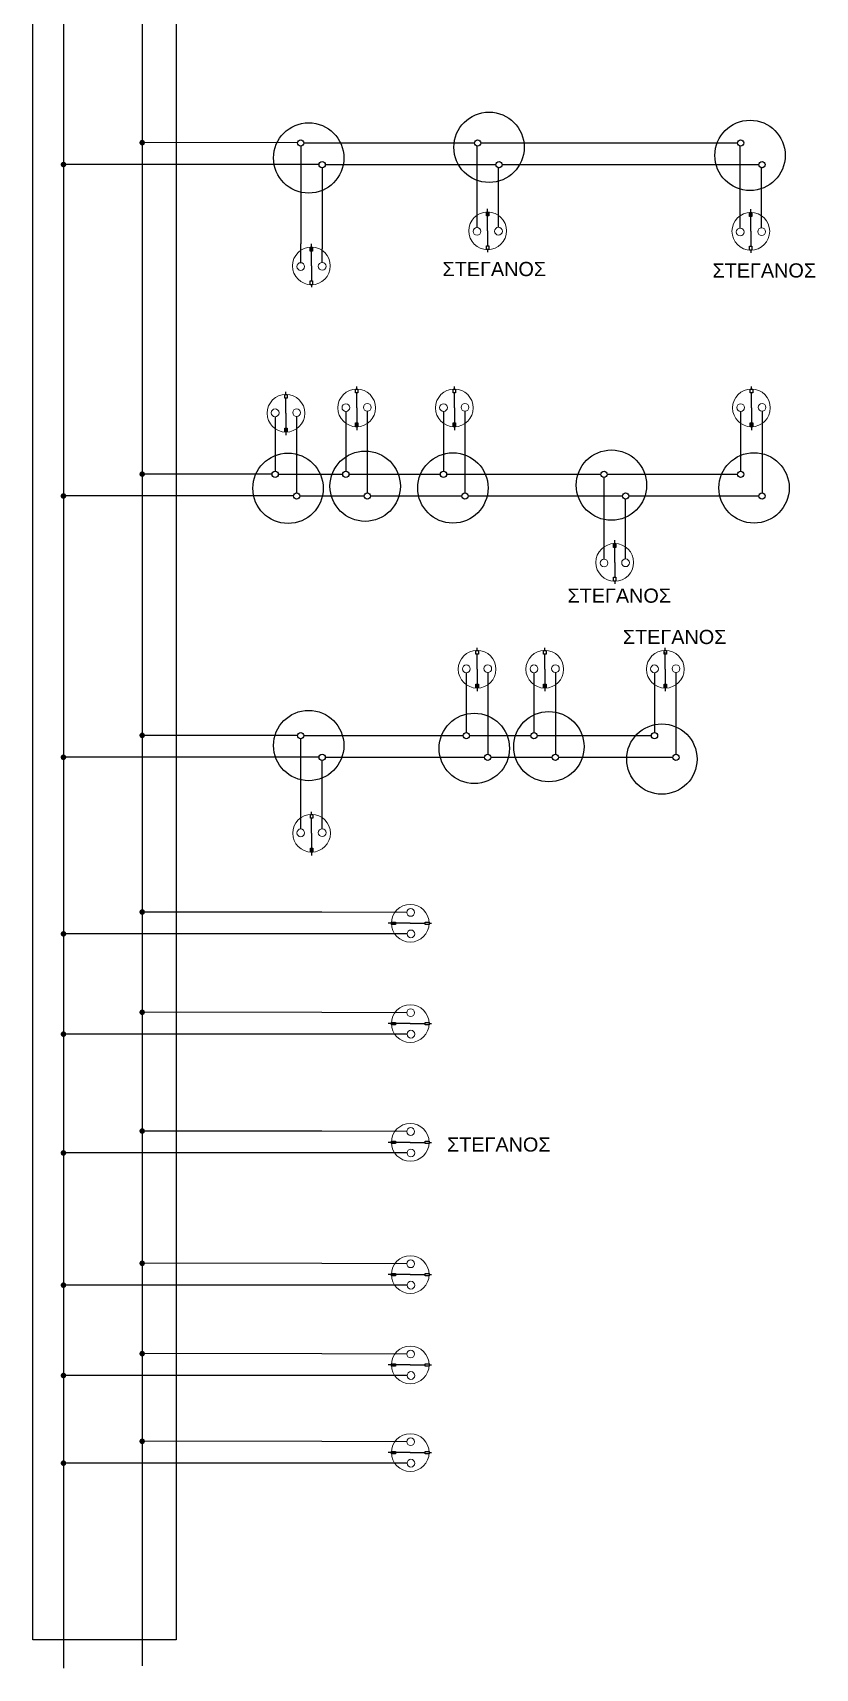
# Model space of a CAD drawing. Header units: millimetres. Extents: x 7471872 to 14943722, y 8344308 to 16688757.
# Drawn here: x 7471943.65 to 7471963.56, y 8344308.4 to 8344350.03 of the extents above; entities that cross this region are included whole.
import ezdxf

# ---------------------------------------------------------------- set-up
doc = ezdxf.new("R2010")
doc.units = ezdxf.units.MM
doc.layers.add('BUILD_FL001_USER', color=2, linetype='Continuous')
doc.styles.get("Standard").update_dxf_attribs({"font": 'arial.ttf'})
pattern_1 = [(0, (0, 0), (0, 6.985), [5.08, -1.905]), (90, (0, 0), (-6.985, 4e-16), [5.08, -1.905])]

msp = doc.modelspace()

# ---------------------------------------------------------------- hatches: boundary and pattern name
at = {"true_color": 0x000000}
h = msp.add_hatch(dxfattribs=at)
h.set_pattern_fill('ANGLE', color=18)
h.set_pattern_definition(pattern_1)
h.paths.add_polyline_path([(7471951.825, 8344330.063), (7471951.825, 8344330.003), (7471951.922, 8344330.003), (7471951.922, 8344330.063)])
h.paths.add_polyline_path([(7471953.733, 8344327.395), (7471953.635, 8344327.395), (7471953.635, 8344327.334), (7471953.733, 8344327.334)])
h.paths.add_polyline_path([(7471959.776, 8344334.308), (7471959.715, 8344334.308), (7471959.715, 8344334.211), (7471959.776, 8344334.211)])
h.paths.add_polyline_path([(7471956.71, 8344334.308), (7471956.649, 8344334.308), (7471956.649, 8344334.211), (7471956.71, 8344334.211)])
h.paths.add_polyline_path([(7471954.927, 8344334.211), (7471954.988, 8344334.211), (7471954.988, 8344334.308), (7471954.927, 8344334.308)])
h.paths.add_polyline_path([(7471958.486, 8344336.17), (7471958.425, 8344336.17), (7471958.425, 8344336.072), (7471958.486, 8344336.072)])
h.paths.add_polyline_path([(7471961.969, 8344340.958), (7471961.908, 8344340.958), (7471961.908, 8344340.861), (7471961.969, 8344340.861)])
h.paths.add_polyline_path([(7471954.347, 8344340.861), (7471954.408, 8344340.861), (7471954.408, 8344340.958), (7471954.347, 8344340.958)])
h.paths.add_polyline_path([(7471950.063, 8344340.726), (7471950.124, 8344340.726), (7471950.124, 8344340.824), (7471950.063, 8344340.824)])
h.paths.add_polyline_path([(7471951.862, 8344340.861), (7471951.923, 8344340.861), (7471951.923, 8344340.958), (7471951.862, 8344340.958)])
h.paths.add_polyline_path([(7471950.767, 8344343.715), (7471950.706, 8344343.715), (7471950.706, 8344343.617), (7471950.767, 8344343.617)])
h.paths.add_polyline_path([(7471955.192, 8344344.511), (7471955.253, 8344344.511), (7471955.253, 8344344.608), (7471955.192, 8344344.608)])
h.paths.add_polyline_path([(7471961.889, 8344344.498), (7471961.95, 8344344.498), (7471961.95, 8344344.596), (7471961.889, 8344344.596)])
h.paths.add_polyline_path([(7471949.656, 8344353.637), (7471949.656, 8344353.698), (7471949.559, 8344353.698), (7471949.559, 8344353.637)])
h.paths.add_polyline_path([(7471953.118, 8344354.278), (7471953.118, 8344354.181), (7471953.179, 8344354.181), (7471953.179, 8344354.278)])
h.paths.add_polyline_path([(7471955.276, 8344354.278), (7471955.215, 8344354.278), (7471955.215, 8344354.181), (7471955.276, 8344354.181)])
h.paths.add_polyline_path([(7471959.776, 8344354.278), (7471959.715, 8344354.278), (7471959.715, 8344354.181), (7471959.776, 8344354.181)])
h.paths.add_polyline_path([(7471961.969, 8344354.278), (7471961.908, 8344354.278), (7471961.908, 8344354.181), (7471961.969, 8344354.181)])
h.paths.add_polyline_path([(7471961.969, 8344358.743), (7471961.908, 8344358.743), (7471961.908, 8344358.645), (7471961.969, 8344358.645)])
h.paths.add_polyline_path([(7471958.433, 8344358.645), (7471958.494, 8344358.645), (7471958.494, 8344358.743), (7471958.433, 8344358.743)])
h.paths.add_polyline_path([(7471956.426, 8344358.743), (7471956.365, 8344358.743), (7471956.365, 8344358.645), (7471956.426, 8344358.645)])
h.paths.add_polyline_path([(7471954.268, 8344358.645), (7471954.329, 8344358.645), (7471954.329, 8344358.743), (7471954.268, 8344358.743)])
h.paths.add_polyline_path([(7471951.925, 8344358.608), (7471951.864, 8344358.608), (7471951.864, 8344358.511), (7471951.925, 8344358.511)])
h = msp.add_hatch(color=18, dxfattribs=at)
h.dxf.hatch_style = 1
h.paths.add_polyline_path([(7471955.193, 8344345.368), (7471955.253, 8344345.368), (7471955.253, 8344345.465), (7471955.193, 8344345.465)])
h = msp.add_hatch(color=18, dxfattribs=at)
h.dxf.hatch_style = 1
h.paths.add_polyline_path([(7471961.89, 8344345.355), (7471961.95, 8344345.355), (7471961.95, 8344345.453), (7471961.89, 8344345.453)])
h = msp.add_hatch(dxfattribs=at)
h.set_pattern_fill('ANGLE', color=18)
h.set_pattern_definition([(0, (29.152, -3.7885), (0, 6.985), [5.08, -1.905]), (90, (29.152, -3.7885), (-6.985, 4e-16), [5.08, -1.905])])
h.paths.add_polyline_path([(7471962.018, 8344345.127), (7471961.957, 8344345.127), (7471961.957, 8344345.03), (7471962.018, 8344345.03)])
h = msp.add_hatch(color=18, dxfattribs=at)
h.dxf.hatch_style = 1
h.paths.add_polyline_path([(7471950.707, 8344344.474), (7471950.768, 8344344.474), (7471950.768, 8344344.572), (7471950.707, 8344344.572)])
h = msp.add_hatch(dxfattribs=at)
h.set_pattern_fill('ANGLE', color=18, angle=180)
h.set_pattern_definition([(180, (14943890.77, 16688693.6224), (-9e-16, -6.985), [5.08, -1.905]), (270, (14943890.77, 16688693.6224), (6.985, -1e-15), [5.08, -1.905])])
h.paths.add_polyline_path([(7471955.192, 8344344.511), (7471955.253, 8344344.511), (7471955.253, 8344344.608), (7471955.192, 8344344.608)])
h = msp.add_hatch(dxfattribs=at)
h.set_pattern_fill('ANGLE', color=18, angle=180)
h.set_pattern_definition([(180, (14943897.467, 16688693.61), (-9e-16, -6.985), [5.08, -1.905]), (270, (14943897.467, 16688693.61), (6.985, -1e-15), [5.08, -1.905])])
h.paths.add_polyline_path([(7471961.889, 8344344.498), (7471961.95, 8344344.498), (7471961.95, 8344344.596), (7471961.889, 8344344.596)])
h = msp.add_hatch(dxfattribs=at)
h.set_pattern_fill('ANGLE', color=18)
h.set_pattern_definition(pattern_1)
h.paths.add_polyline_path([(7471961.95, 8344344.596), (7471961.889, 8344344.596), (7471961.889, 8344344.498), (7471961.95, 8344344.498)])
h = msp.add_hatch(dxfattribs=at)
h.set_pattern_fill('ANGLE', color=18, angle=180)
h.set_pattern_definition([(180, (14943861.322, 16688730.9484), (-3e-15, -6.985), [5.08, -1.905]), (270, (14943861.322, 16688730.9484), (6.985, -3e-15), [5.08, -1.905])])
h.paths.add_polyline_path([(7471950.706, 8344343.715), (7471950.706, 8344343.617), (7471950.767, 8344343.617), (7471950.767, 8344343.715)])
h = msp.add_hatch(dxfattribs=at)
h.set_pattern_fill('ANGLE', color=18)
h.set_pattern_definition([(0, (39.001, -53.332), (0, 6.985), [5.08, -1.905]), (90, (39.001, -53.332), (-6.985, 4e-16), [5.08, -1.905])])
h.paths.add_polyline_path([(7471950.124, 8344340.726), (7471950.124, 8344340.824), (7471950.063, 8344340.824), (7471950.063, 8344340.726)])
h = msp.add_hatch(dxfattribs=at)
h.set_pattern_fill('ANGLE', color=18)
h.set_pattern_definition([(0, (10.9774, -19.8385), (0, 6.985), [5.08, -1.905]), (90, (10.9774, -19.8385), (-6.985, 4e-16), [5.08, -1.905])])
h.paths.add_polyline_path([(7471951.923, 8344340.861), (7471951.923, 8344340.958), (7471951.862, 8344340.958), (7471951.862, 8344340.861)])
h = msp.add_hatch(dxfattribs=at)
h.set_pattern_fill('ANGLE', color=18)
h.set_pattern_definition([(0, (14.073, -19.759), (0, 6.985), [5.08, -1.905]), (90, (14.073, -19.759), (-6.985, 4e-16), [5.08, -1.905])])
h.paths.add_polyline_path([(7471954.408, 8344340.958), (7471954.347, 8344340.958), (7471954.347, 8344340.861), (7471954.408, 8344340.861)])
h = msp.add_hatch(dxfattribs=at)
h.set_pattern_fill('ANGLE', color=18)
h.set_pattern_definition([(0, (23.735, -19.6424), (0, 6.985), [5.08, -1.905]), (90, (23.735, -19.6424), (-6.985, 4e-16), [5.08, -1.905])])
h.paths.add_polyline_path([(7471961.969, 8344340.958), (7471961.908, 8344340.958), (7471961.908, 8344340.861), (7471961.969, 8344340.861)])
h = msp.add_hatch(color=18, dxfattribs=at)
h.dxf.hatch_style = 1
h.paths.add_polyline_path([(7471950.123, 8344339.967), (7471950.062, 8344339.967), (7471950.062, 8344339.869), (7471950.123, 8344339.869)])
h = msp.add_hatch(color=18, dxfattribs=at)
h.dxf.hatch_style = 1
h.paths.add_polyline_path([(7471951.922, 8344340.101), (7471951.862, 8344340.101), (7471951.862, 8344340.003), (7471951.922, 8344340.003)])
h = msp.add_hatch(color=18, dxfattribs=at)
h.dxf.hatch_style = 1
h.paths.add_polyline_path([(7471954.407, 8344340.101), (7471954.347, 8344340.101), (7471954.347, 8344340.004), (7471954.407, 8344340.004)])
h = msp.add_hatch(color=18, dxfattribs=at)
h.dxf.hatch_style = 1
h.paths.add_polyline_path([(7471961.968, 8344340.101), (7471961.907, 8344340.101), (7471961.907, 8344340.004), (7471961.968, 8344340.004)])
h = msp.add_hatch(color=18, dxfattribs=at)
h.dxf.hatch_style = 1
h.paths.add_polyline_path([(7471958.426, 8344336.93), (7471958.487, 8344336.93), (7471958.487, 8344337.027), (7471958.426, 8344337.027)])
h = msp.add_hatch(dxfattribs=at)
h.set_pattern_fill('ANGLE', color=18, angle=180)
h.set_pattern_definition([(180, (14943894.412, 16688684.917), (-9e-16, -6.985), [5.08, -1.905]), (270, (14943894.412, 16688684.917), (6.985, -1e-15), [5.08, -1.905])])
h.paths.add_polyline_path([(7471958.425, 8344336.072), (7471958.486, 8344336.072), (7471958.486, 8344336.17), (7471958.425, 8344336.17)])
h = msp.add_hatch(dxfattribs=at)
h.set_pattern_fill('ANGLE', color=18)
h.set_pattern_definition([(0, (14.585, -14.8035), (0, 6.985), [5.08, -1.905]), (90, (14.585, -14.8035), (-6.985, 4e-16), [5.08, -1.905])])
h.paths.add_polyline_path([(7471954.988, 8344334.308), (7471954.927, 8344334.308), (7471954.927, 8344334.211), (7471954.988, 8344334.211)])
h = msp.add_hatch(dxfattribs=at)
h.set_pattern_fill('ANGLE', color=18)
h.set_pattern_definition([(0, (16.917, -14.724), (0, 6.985), [5.08, -1.905]), (90, (16.917, -14.724), (-6.985, 4e-16), [5.08, -1.905])])
h.paths.add_polyline_path([(7471956.71, 8344334.308), (7471956.649, 8344334.308), (7471956.649, 8344334.211), (7471956.71, 8344334.211)])
h = msp.add_hatch(dxfattribs=at)
h.set_pattern_fill('ANGLE', color=18)
h.set_pattern_definition([(0, (21.4125, -14.687), (0, 6.985), [5.08, -1.905]), (90, (21.4125, -14.687), (-6.985, 4e-16), [5.08, -1.905])])
h.paths.add_polyline_path([(7471959.776, 8344334.308), (7471959.715, 8344334.308), (7471959.715, 8344334.211), (7471959.776, 8344334.211)])
h = msp.add_hatch(color=18, dxfattribs=at)
h.dxf.hatch_style = 1
h.paths.add_polyline_path([(7471954.987, 8344333.451), (7471954.927, 8344333.451), (7471954.927, 8344333.354), (7471954.987, 8344333.354)])
h = msp.add_hatch(color=18, dxfattribs=at)
h.dxf.hatch_style = 1
h.paths.add_polyline_path([(7471956.709, 8344333.451), (7471956.649, 8344333.451), (7471956.649, 8344333.354), (7471956.709, 8344333.354)])
h = msp.add_hatch(color=18, dxfattribs=at)
h.dxf.hatch_style = 1
h.paths.add_polyline_path([(7471959.775, 8344333.451), (7471959.715, 8344333.451), (7471959.715, 8344333.354), (7471959.775, 8344333.354)])
h = msp.add_hatch(dxfattribs=at)
h.set_pattern_fill('ANGLE', color=18, angle=270)
h.set_pattern_definition([(270, (-872430.584, 15816240.618), (6.985, -1e-15), [5.08, -1.905]), (360, (-872430.584, 15816240.618), (2e-15, 6.985), [5.08, -1.905])])
h.paths.add_polyline_path([(7471951.825, 8344330.003), (7471951.922, 8344330.003), (7471951.922, 8344330.063), (7471951.825, 8344330.063)])
h = msp.add_hatch(color=18, dxfattribs=at)
h.dxf.hatch_style = 1
h.paths.add_polyline_path([(7471950.774, 8344329.276), (7471950.713, 8344329.276), (7471950.713, 8344329.179), (7471950.774, 8344329.179)])
h = msp.add_hatch(color=18, dxfattribs=at)
h.dxf.hatch_style = 1
h.paths.add_polyline_path([(7471952.876, 8344327.335), (7471952.876, 8344327.395), (7471952.778, 8344327.395), (7471952.778, 8344327.335)])
h = msp.add_hatch(color=18, dxfattribs=at)
h.dxf.hatch_style = 1
h.paths.add_polyline_path([(7471952.876, 8344324.782), (7471952.876, 8344324.843), (7471952.778, 8344324.843), (7471952.778, 8344324.782)])
h = msp.add_hatch(dxfattribs=at)
h.set_pattern_fill('ANGLE', color=18)
h.set_pattern_definition([(0, (0.035, -1.4916), (0, 6.985), [5.08, -1.905]), (90, (0.035, -1.4916), (-6.985, 4e-16), [5.08, -1.905])])
h.paths.add_polyline_path([(7471953.733, 8344324.842), (7471953.635, 8344324.842), (7471953.635, 8344324.782), (7471953.733, 8344324.782)])
h = msp.add_hatch(color=18, dxfattribs=at)
h.dxf.hatch_style = 1
h.paths.add_polyline_path([(7471952.876, 8344321.759), (7471952.876, 8344321.82), (7471952.778, 8344321.82), (7471952.778, 8344321.759)])
h = msp.add_hatch(dxfattribs=at)
h.set_pattern_fill('ANGLE', color=18)
h.set_pattern_definition([(0, (0.565, -4.7334), (0, 6.985), [5.08, -1.905]), (90, (0.565, -4.7334), (-6.985, 4e-16), [5.08, -1.905])])
h.paths.add_polyline_path([(7471953.733, 8344321.819), (7471953.635, 8344321.819), (7471953.635, 8344321.758), (7471953.733, 8344321.758)])
h = msp.add_hatch(color=18, dxfattribs=at)
h.dxf.hatch_style = 1
h.paths.add_polyline_path([(7471952.876, 8344318.393), (7471952.876, 8344318.454), (7471952.778, 8344318.454), (7471952.778, 8344318.393)])
h = msp.add_hatch(dxfattribs=at)
h.set_pattern_fill('ANGLE', color=18)
h.set_pattern_definition([(0, (9.227, -7.415), (0, 6.985), [5.08, -1.905]), (90, (9.227, -7.415), (-6.985, 4e-16), [5.08, -1.905])])
h.paths.add_polyline_path([(7471953.733, 8344318.453), (7471953.635, 8344318.453), (7471953.635, 8344318.392), (7471953.733, 8344318.392)])
h = msp.add_hatch(color=18, dxfattribs=at)
h.dxf.hatch_style = 1
h.paths.add_polyline_path([(7471952.876, 8344316.094), (7471952.876, 8344316.155), (7471952.778, 8344316.155), (7471952.778, 8344316.094)])
h = msp.add_hatch(dxfattribs=at)
h.set_pattern_fill('ANGLE', color=18)
h.set_pattern_definition([(0, (14.186, -9.576), (0, 6.985), [5.08, -1.905]), (90, (14.186, -9.576), (-6.985, 4e-16), [5.08, -1.905])])
h.paths.add_polyline_path([(7471953.733, 8344316.154), (7471953.635, 8344316.154), (7471953.635, 8344316.093), (7471953.733, 8344316.093)])
h = msp.add_hatch(color=18, dxfattribs=at)
h.dxf.hatch_style = 1
h.paths.add_polyline_path([(7471952.876, 8344313.863), (7471952.876, 8344313.924), (7471952.778, 8344313.924), (7471952.778, 8344313.863)])
h = msp.add_hatch(dxfattribs=at)
h.set_pattern_fill('ANGLE', color=18)
h.set_pattern_definition([(0, (16.5374, -12.6955), (0, 6.985), [5.08, -1.905]), (90, (16.5374, -12.6955), (-6.985, 4e-16), [5.08, -1.905])])
h.paths.add_polyline_path([(7471953.733, 8344313.923), (7471953.635, 8344313.923), (7471953.635, 8344313.863), (7471953.733, 8344313.863)])

# ---------------------------------------------------------------- linework, layer by layer
for p, q in [((7471944.43, 8344390.631), (7471944.43, 8344308.404)), ((7471946.433, 8344390.631), (7471946.433, 8344308.465)), ((7471950.388, 8344347.227), (7471946.433, 8344347.232)), ((7471950.468, 8344347.146), (7471950.468, 8344344.657)), ((7471950.547, 8344347.226), (7471952.951, 8344347.226)), ((7471952.951, 8344347.226), (7471954.89, 8344347.226)), ((7471954.953, 8344345.071), (7471954.953, 8344347.149)), ((7471955.048, 8344347.226), (7471959.39, 8344347.226)), ((7471959.39, 8344347.226), (7471961.582, 8344347.226)), ((7471961.65, 8344345.059), (7471961.65, 8344347.137)), ((7471950.934, 8344346.675), (7471944.43, 8344346.675)), ((7471951.013, 8344346.596), (7471951.013, 8344344.526)), ((7471951.093, 8344346.675), (7471953.497, 8344346.675)), ((7471953.497, 8344346.675), (7471955.435, 8344346.675)), ((7471955.499, 8344345.077), (7471955.499, 8344346.599)), ((7471955.594, 8344346.675), (7471959.935, 8344346.675)), ((7471959.935, 8344346.675), (7471962.128, 8344346.675)), ((7471962.196, 8344345.065), (7471962.196, 8344346.586)), ((7471955.224, 8344345.465), (7471955.224, 8344345.55)), ((7471955.224, 8344344.988), (7471955.224, 8344345.368)), ((7471961.921, 8344345.453), (7471961.921, 8344345.538)), ((7471961.921, 8344344.976), (7471961.921, 8344345.356)), ((7471955.224, 8344344.988), (7471955.224, 8344344.608)), ((7471961.921, 8344344.976), (7471961.921, 8344344.596)), ((7471950.468, 8344344.178), (7471950.468, 8344344.657)), ((7471950.738, 8344344.572), (7471950.738, 8344344.657)), ((7471950.738, 8344344.095), (7471950.738, 8344344.475)), ((7471951.013, 8344344.184), (7471951.013, 8344344.526)), ((7471955.224, 8344344.511), (7471955.224, 8344344.445)), ((7471961.921, 8344344.498), (7471961.921, 8344344.432)), ((7471950.738, 8344344.095), (7471950.738, 8344343.715)), ((7471950.738, 8344343.617), (7471950.738, 8344343.551)), ((7471950.092, 8344340.824), (7471950.092, 8344340.89)), ((7471950.092, 8344340.346), (7471950.092, 8344340.726)), ((7471951.891, 8344340.958), (7471951.891, 8344341.024)), ((7471951.891, 8344340.481), (7471951.891, 8344340.86)), ((7471954.376, 8344340.958), (7471954.376, 8344341.024)), ((7471954.376, 8344340.481), (7471954.376, 8344340.861)), ((7471961.937, 8344340.958), (7471961.937, 8344341.024)), ((7471961.937, 8344340.481), (7471961.937, 8344340.861)), ((7471949.816, 8344340.257), (7471949.816, 8344338.87)), ((7471950.092, 8344340.346), (7471950.092, 8344339.966)), ((7471950.362, 8344340.263), (7471950.362, 8344338.319)), ((7471951.616, 8344340.392), (7471951.616, 8344338.87)), ((7471951.891, 8344340.481), (7471951.891, 8344340.1)), ((7471952.162, 8344340.397), (7471952.162, 8344338.319)), ((7471954.101, 8344340.392), (7471954.101, 8344338.87)), ((7471954.376, 8344340.481), (7471954.376, 8344340.1)), ((7471954.647, 8344340.398), (7471954.647, 8344338.319)), ((7471961.661, 8344340.392), (7471961.661, 8344338.87)), ((7471961.937, 8344340.481), (7471961.937, 8344340.1)), ((7471962.207, 8344340.398), (7471962.207, 8344338.319)), ((7471950.092, 8344339.869), (7471950.092, 8344339.784)), ((7471951.891, 8344340.003), (7471951.891, 8344339.919)), ((7471954.376, 8344340.004), (7471954.376, 8344339.919)), ((7471961.937, 8344340.004), (7471961.937, 8344339.919)), ((7471949.737, 8344338.793), (7471946.433, 8344338.797)), ((7471949.896, 8344338.791), (7471951.536, 8344338.791)), ((7471951.697, 8344338.791), (7471954.021, 8344338.791)), ((7471954.18, 8344338.791), (7471956.198, 8344338.791)), ((7471956.198, 8344338.791), (7471958.107, 8344338.791)), ((7471958.187, 8344336.633), (7471958.187, 8344338.711)), ((7471958.266, 8344338.791), (7471961.582, 8344338.791)), ((7471950.283, 8344338.24), (7471944.43, 8344338.24)), ((7471950.441, 8344338.24), (7471952.082, 8344338.24)), ((7471952.243, 8344338.24), (7471954.567, 8344338.24)), ((7471954.726, 8344338.24), (7471956.744, 8344338.24)), ((7471956.744, 8344338.24), (7471958.653, 8344338.24)), ((7471958.733, 8344336.639), (7471958.733, 8344338.161)), ((7471958.812, 8344338.24), (7471962.128, 8344338.24)), ((7471958.457, 8344337.027), (7471958.457, 8344337.112)), ((7471958.457, 8344336.55), (7471958.457, 8344336.93)), ((7471958.457, 8344336.55), (7471958.457, 8344336.17)), ((7471958.457, 8344336.072), (7471958.457, 8344336.007)), ((7471954.956, 8344334.308), (7471954.956, 8344334.374)), ((7471954.956, 8344333.831), (7471954.956, 8344334.211)), ((7471956.678, 8344334.308), (7471956.678, 8344334.374)), ((7471956.678, 8344333.831), (7471956.678, 8344334.211)), ((7471959.745, 8344334.308), (7471959.745, 8344334.374)), ((7471959.745, 8344333.831), (7471959.745, 8344334.211)), ((7471954.681, 8344333.742), (7471954.681, 8344332.22)), ((7471954.956, 8344333.831), (7471954.956, 8344333.45)), ((7471955.227, 8344333.748), (7471955.227, 8344331.669)), ((7471956.403, 8344333.742), (7471956.403, 8344332.22)), ((7471956.678, 8344333.831), (7471956.678, 8344333.45)), ((7471956.949, 8344333.748), (7471956.949, 8344331.669)), ((7471959.469, 8344333.742), (7471959.469, 8344332.22)), ((7471959.745, 8344333.831), (7471959.745, 8344333.45)), ((7471960.015, 8344333.748), (7471960.015, 8344331.669)), ((7471954.956, 8344333.354), (7471954.956, 8344333.269)), ((7471956.678, 8344333.354), (7471956.678, 8344333.269)), ((7471959.745, 8344333.354), (7471959.745, 8344333.269)), ((7471950.388, 8344332.142), (7471946.433, 8344332.147)), ((7471950.468, 8344329.764), (7471950.468, 8344332.061)), ((7471950.547, 8344332.141), (7471952.951, 8344332.141)), ((7471952.951, 8344332.141), (7471954.601, 8344332.141)), ((7471954.76, 8344332.141), (7471956.323, 8344332.141)), ((7471956.482, 8344332.141), (7471959.39, 8344332.141)), ((7471950.934, 8344331.59), (7471944.43, 8344331.59)), ((7471951.013, 8344329.77), (7471951.013, 8344331.511)), ((7471951.093, 8344331.59), (7471953.497, 8344331.59)), ((7471953.497, 8344331.59), (7471955.147, 8344331.59)), ((7471955.306, 8344331.59), (7471956.869, 8344331.59)), ((7471957.028, 8344331.59), (7471959.935, 8344331.59)), ((7471950.743, 8344330.133), (7471950.743, 8344330.199)), ((7471950.743, 8344329.656), (7471950.743, 8344330.036)), ((7471950.743, 8344329.656), (7471950.743, 8344329.276)), ((7471950.743, 8344329.179), (7471950.743, 8344329.094)), ((7471951.008, 8344327.646), (7471946.433, 8344327.652)), ((7471953.166, 8344327.641), (7471951.008, 8344327.646)), ((7471952.778, 8344327.366), (7471952.693, 8344327.366)), ((7471953.255, 8344327.366), (7471952.875, 8344327.366)), ((7471953.255, 8344327.366), (7471953.635, 8344327.366)), ((7471953.733, 8344327.366), (7471953.798, 8344327.366)), ((7471951.013, 8344327.095), (7471944.43, 8344327.095)), ((7471953.172, 8344327.095), (7471951.013, 8344327.095)), ((7471951.008, 8344325.094), (7471946.433, 8344325.1)), ((7471953.166, 8344325.089), (7471951.008, 8344325.094)), ((7471951.013, 8344324.543), (7471944.43, 8344324.543)), ((7471953.172, 8344324.543), (7471951.013, 8344324.543)), ((7471952.778, 8344324.813), (7471952.693, 8344324.813)), ((7471953.255, 8344324.813), (7471952.875, 8344324.813)), ((7471953.255, 8344324.813), (7471953.635, 8344324.813)), ((7471953.733, 8344324.813), (7471953.798, 8344324.813)), ((7471951.008, 8344322.07), (7471946.433, 8344322.077)), ((7471953.166, 8344322.065), (7471951.008, 8344322.07)), ((7471951.013, 8344321.52), (7471944.43, 8344321.52)), ((7471953.172, 8344321.52), (7471951.013, 8344321.52)), ((7471952.778, 8344321.79), (7471952.693, 8344321.79)), ((7471953.255, 8344321.79), (7471952.875, 8344321.79)), ((7471953.255, 8344321.79), (7471953.635, 8344321.79)), ((7471953.733, 8344321.79), (7471953.798, 8344321.79)), ((7471951.008, 8344318.704), (7471946.433, 8344318.711)), ((7471953.166, 8344318.699), (7471951.008, 8344318.704)), ((7471952.778, 8344318.424), (7471952.693, 8344318.424)), ((7471953.255, 8344318.424), (7471952.875, 8344318.424)), ((7471953.255, 8344318.424), (7471953.635, 8344318.424)), ((7471953.733, 8344318.424), (7471953.798, 8344318.424)), ((7471951.013, 8344318.154), (7471944.43, 8344318.154)), ((7471953.172, 8344318.154), (7471951.013, 8344318.154)), ((7471951.008, 8344316.405), (7471946.433, 8344316.412)), ((7471953.166, 8344316.401), (7471951.008, 8344316.405)), ((7471952.778, 8344316.125), (7471952.693, 8344316.125)), ((7471953.255, 8344316.125), (7471952.875, 8344316.125)), ((7471953.255, 8344316.125), (7471953.635, 8344316.125)), ((7471953.733, 8344316.125), (7471953.798, 8344316.125)), ((7471951.013, 8344315.855), (7471944.43, 8344315.855)), ((7471953.172, 8344315.855), (7471951.013, 8344315.855)), ((7471951.008, 8344314.175), (7471946.433, 8344314.181)), ((7471953.166, 8344314.17), (7471951.008, 8344314.175)), ((7471951.013, 8344313.624), (7471944.43, 8344313.624)), ((7471953.172, 8344313.624), (7471951.013, 8344313.624)), ((7471952.778, 8344313.894), (7471952.693, 8344313.894)), ((7471953.255, 8344313.894), (7471952.875, 8344313.894)), ((7471953.255, 8344313.894), (7471953.635, 8344313.894)), ((7471953.733, 8344313.894), (7471953.798, 8344313.894))]:
    msp.add_line(p, q)
for points in [[(7471943.647, 8344390.352), (7471947.297, 8344390.352), (7471947.297, 8344309.131), (7471943.647, 8344309.131)], [(7471955.253, 8344345.368), (7471955.193, 8344345.368), (7471955.193, 8344345.465), (7471955.253, 8344345.465)], [(7471961.95, 8344345.355), (7471961.89, 8344345.355), (7471961.89, 8344345.453), (7471961.95, 8344345.453)], [(7471950.768, 8344344.474), (7471950.707, 8344344.474), (7471950.707, 8344344.572), (7471950.768, 8344344.572)], [(7471955.253, 8344344.511), (7471955.192, 8344344.511), (7471955.192, 8344344.608), (7471955.253, 8344344.608)], [(7471961.95, 8344344.498), (7471961.889, 8344344.498), (7471961.889, 8344344.596), (7471961.95, 8344344.596)], [(7471950.767, 8344343.617), (7471950.706, 8344343.617), (7471950.706, 8344343.715), (7471950.767, 8344343.715)], [(7471950.063, 8344340.824), (7471950.124, 8344340.824), (7471950.124, 8344340.726), (7471950.063, 8344340.726)], [(7471951.862, 8344340.958), (7471951.923, 8344340.958), (7471951.923, 8344340.861), (7471951.862, 8344340.861)], [(7471954.347, 8344340.958), (7471954.408, 8344340.958), (7471954.408, 8344340.861), (7471954.347, 8344340.861)], [(7471961.908, 8344340.958), (7471961.969, 8344340.958), (7471961.969, 8344340.861), (7471961.908, 8344340.861)], [(7471950.062, 8344339.967), (7471950.123, 8344339.967), (7471950.123, 8344339.869), (7471950.062, 8344339.869)], [(7471951.862, 8344340.101), (7471951.922, 8344340.101), (7471951.922, 8344340.003), (7471951.862, 8344340.003)], [(7471954.347, 8344340.101), (7471954.407, 8344340.101), (7471954.407, 8344340.004), (7471954.347, 8344340.004)], [(7471961.907, 8344340.101), (7471961.968, 8344340.101), (7471961.968, 8344340.004), (7471961.907, 8344340.004)], [(7471958.487, 8344336.93), (7471958.426, 8344336.93), (7471958.426, 8344337.027), (7471958.487, 8344337.027)], [(7471958.486, 8344336.072), (7471958.425, 8344336.072), (7471958.425, 8344336.17), (7471958.486, 8344336.17)], [(7471954.927, 8344334.308), (7471954.988, 8344334.308), (7471954.988, 8344334.211), (7471954.927, 8344334.211)], [(7471956.649, 8344334.308), (7471956.71, 8344334.308), (7471956.71, 8344334.211), (7471956.649, 8344334.211)], [(7471959.715, 8344334.308), (7471959.776, 8344334.308), (7471959.776, 8344334.211), (7471959.715, 8344334.211)], [(7471954.927, 8344333.451), (7471954.987, 8344333.451), (7471954.987, 8344333.354), (7471954.927, 8344333.354)], [(7471956.649, 8344333.451), (7471956.709, 8344333.451), (7471956.709, 8344333.354), (7471956.649, 8344333.354)], [(7471959.715, 8344333.451), (7471959.775, 8344333.451), (7471959.775, 8344333.354), (7471959.715, 8344333.354)], [(7471950.714, 8344330.133), (7471950.775, 8344330.133), (7471950.775, 8344330.036), (7471950.714, 8344330.036)], [(7471950.713, 8344329.276), (7471950.774, 8344329.276), (7471950.774, 8344329.179), (7471950.713, 8344329.179)], [(7471952.876, 8344327.395), (7471952.876, 8344327.335), (7471952.778, 8344327.335), (7471952.778, 8344327.395)], [(7471953.733, 8344327.395), (7471953.733, 8344327.334), (7471953.635, 8344327.334), (7471953.635, 8344327.395)], [(7471952.876, 8344324.843), (7471952.876, 8344324.782), (7471952.778, 8344324.782), (7471952.778, 8344324.843)], [(7471953.733, 8344324.842), (7471953.733, 8344324.782), (7471953.635, 8344324.782), (7471953.635, 8344324.842)], [(7471952.876, 8344321.82), (7471952.876, 8344321.759), (7471952.778, 8344321.759), (7471952.778, 8344321.82)], [(7471953.733, 8344321.819), (7471953.733, 8344321.758), (7471953.635, 8344321.758), (7471953.635, 8344321.819)], [(7471952.876, 8344318.454), (7471952.876, 8344318.393), (7471952.778, 8344318.393), (7471952.778, 8344318.454)], [(7471953.733, 8344318.453), (7471953.733, 8344318.392), (7471953.635, 8344318.392), (7471953.635, 8344318.453)], [(7471952.876, 8344316.155), (7471952.876, 8344316.094), (7471952.778, 8344316.094), (7471952.778, 8344316.155)], [(7471953.733, 8344316.154), (7471953.733, 8344316.093), (7471953.635, 8344316.093), (7471953.635, 8344316.154)], [(7471952.876, 8344313.924), (7471952.876, 8344313.863), (7471952.778, 8344313.863), (7471952.778, 8344313.924)], [(7471953.733, 8344313.923), (7471953.733, 8344313.863), (7471953.635, 8344313.863), (7471953.635, 8344313.923)]]:
    msp.add_lwpolyline(points, close=True)
at = {"const_width": 0.0706}
for points in [[(7471946.398, 8344347.232, 1), (7471946.468, 8344347.232, 1)], [(7471944.394, 8344346.675, 1), (7471944.465, 8344346.675, 1)], [(7471946.398, 8344338.797, 1), (7471946.468, 8344338.797, 1)], [(7471944.394, 8344338.24, 1), (7471944.465, 8344338.24, 1)], [(7471946.398, 8344332.147, 1), (7471946.468, 8344332.147, 1)], [(7471944.394, 8344331.59, 1), (7471944.465, 8344331.59, 1)], [(7471946.398, 8344327.652, 1), (7471946.468, 8344327.652, 1)], [(7471944.394, 8344327.095, 1), (7471944.465, 8344327.095, 1)], [(7471946.398, 8344325.1, 1), (7471946.468, 8344325.1, 1)], [(7471944.394, 8344324.543, 1), (7471944.465, 8344324.543, 1)], [(7471946.398, 8344322.077, 1), (7471946.468, 8344322.077, 1)], [(7471944.394, 8344321.52, 1), (7471944.465, 8344321.52, 1)], [(7471946.398, 8344318.711, 1), (7471946.468, 8344318.711, 1)], [(7471944.394, 8344318.154, 1), (7471944.465, 8344318.154, 1)], [(7471946.398, 8344316.412, 1), (7471946.468, 8344316.412, 1)], [(7471944.394, 8344315.855, 1), (7471944.465, 8344315.855, 1)], [(7471946.398, 8344314.181, 1), (7471946.468, 8344314.181, 1)], [(7471944.394, 8344313.624, 1), (7471944.465, 8344313.624, 1)]]:
    msp.add_lwpolyline(points, format="xyb", close=True, dxfattribs=at)
for centre, radius in [((7471950.67, 8344346.843), 0.895), ((7471955.26, 8344347.114), 0.895), ((7471961.901, 8344346.908), 0.895), ((7471950.468, 8344347.226), 0.0794), ((7471954.968, 8344347.226), 0.0794), ((7471961.661, 8344347.226), 0.0794), ((7471951.013, 8344346.675), 0.0794), ((7471955.513, 8344346.675), 0.0794), ((7471962.207, 8344346.675), 0.0794), ((7471958.374, 8344338.516), 0.895), ((7471950.144, 8344338.435), 0.895), ((7471952.107, 8344338.489), 0.895), ((7471954.34, 8344338.444), 0.895), ((7471962.002, 8344338.446), 0.895), ((7471949.816, 8344338.791), 0.0794), ((7471951.616, 8344338.79), 0.0794), ((7471954.101, 8344338.791), 0.0794), ((7471958.187, 8344338.791), 0.0794), ((7471961.661, 8344338.791), 0.0794), ((7471950.362, 8344338.24), 0.0794), ((7471952.162, 8344338.24), 0.0794), ((7471954.647, 8344338.24), 0.0794), ((7471958.733, 8344338.24), 0.0794), ((7471962.207, 8344338.24), 0.0794), ((7471950.671, 8344331.889), 0.895), ((7471956.781, 8344331.86), 0.895), ((7471954.884, 8344331.817), 0.895), ((7471959.657, 8344331.544), 0.895), ((7471950.468, 8344332.141), 0.0794), ((7471954.681, 8344332.141), 0.0794), ((7471956.403, 8344332.141), 0.0794), ((7471959.469, 8344332.141), 0.0794), ((7471951.013, 8344331.59), 0.0794), ((7471955.227, 8344331.59), 0.0794), ((7471956.949, 8344331.59), 0.0794), ((7471960.015, 8344331.59), 0.0794)]:
    msp.add_circle(centre, radius)
at = {"layer": 'BUILD_FL001_USER', "color": 0, "lineweight": 0}
for centre, radius in [((7471955.224, 8344344.988), 0.48), ((7471961.921, 8344344.976), 0.48), ((7471954.953, 8344344.973), 0.0985), ((7471955.499, 8344344.979), 0.0985), ((7471961.65, 8344344.96), 0.0985), ((7471962.196, 8344344.966), 0.0985), ((7471950.738, 8344344.095), 0.48), ((7471950.468, 8344344.079), 0.0985), ((7471951.013, 8344344.085), 0.0985), ((7471950.092, 8344340.346), 0.48), ((7471951.891, 8344340.481), 0.48), ((7471954.376, 8344340.481), 0.48), ((7471961.937, 8344340.481), 0.48), ((7471949.816, 8344340.356), 0.0985), ((7471950.362, 8344340.362), 0.0985), ((7471951.616, 8344340.49), 0.0985), ((7471952.162, 8344340.496), 0.0985), ((7471954.101, 8344340.49), 0.0985), ((7471954.647, 8344340.496), 0.0985), ((7471961.661, 8344340.49), 0.0985), ((7471962.207, 8344340.496), 0.0985), ((7471958.457, 8344336.55), 0.48), ((7471958.187, 8344336.534), 0.0985), ((7471958.733, 8344336.54), 0.0985), ((7471954.956, 8344333.831), 0.48), ((7471956.678, 8344333.831), 0.48), ((7471959.745, 8344333.831), 0.48), ((7471954.681, 8344333.84), 0.0985), ((7471955.227, 8344333.846), 0.0985), ((7471956.403, 8344333.84), 0.0985), ((7471956.949, 8344333.846), 0.0985), ((7471959.469, 8344333.84), 0.0985), ((7471960.015, 8344333.846), 0.0985), ((7471950.743, 8344329.656), 0.48), ((7471950.468, 8344329.666), 0.0985), ((7471951.013, 8344329.671), 0.0985), ((7471953.255, 8344327.366), 0.48), ((7471953.265, 8344327.641), 0.0985), ((7471953.271, 8344327.095), 0.0985), ((7471953.255, 8344324.813), 0.48), ((7471953.265, 8344325.089), 0.0985), ((7471953.271, 8344324.543), 0.0985), ((7471953.255, 8344321.79), 0.48), ((7471953.265, 8344322.065), 0.0985), ((7471953.271, 8344321.52), 0.0985), ((7471953.255, 8344318.424), 0.48), ((7471953.265, 8344318.699), 0.0985), ((7471953.271, 8344318.154), 0.0985), ((7471953.255, 8344316.125), 0.48), ((7471953.265, 8344316.401), 0.0985), ((7471953.271, 8344315.855), 0.0985), ((7471953.255, 8344313.894), 0.48), ((7471953.265, 8344314.17), 0.0985), ((7471953.271, 8344313.624), 0.0985)]:
    msp.add_circle(centre, radius, dxfattribs=at)

# ---------------------------------------------------------------- texts
for p in [(7471954.075, 8344343.836), (7471960.945, 8344343.8), (7471957.255, 8344335.523), (7471958.664, 8344334.472), (7471954.189, 8344321.554)]:
    msp.add_text('ΣΤΕΓΑΝΟΣ', height=0.3607).set_placement(p)

doc.saveas('drawing.dxf')
